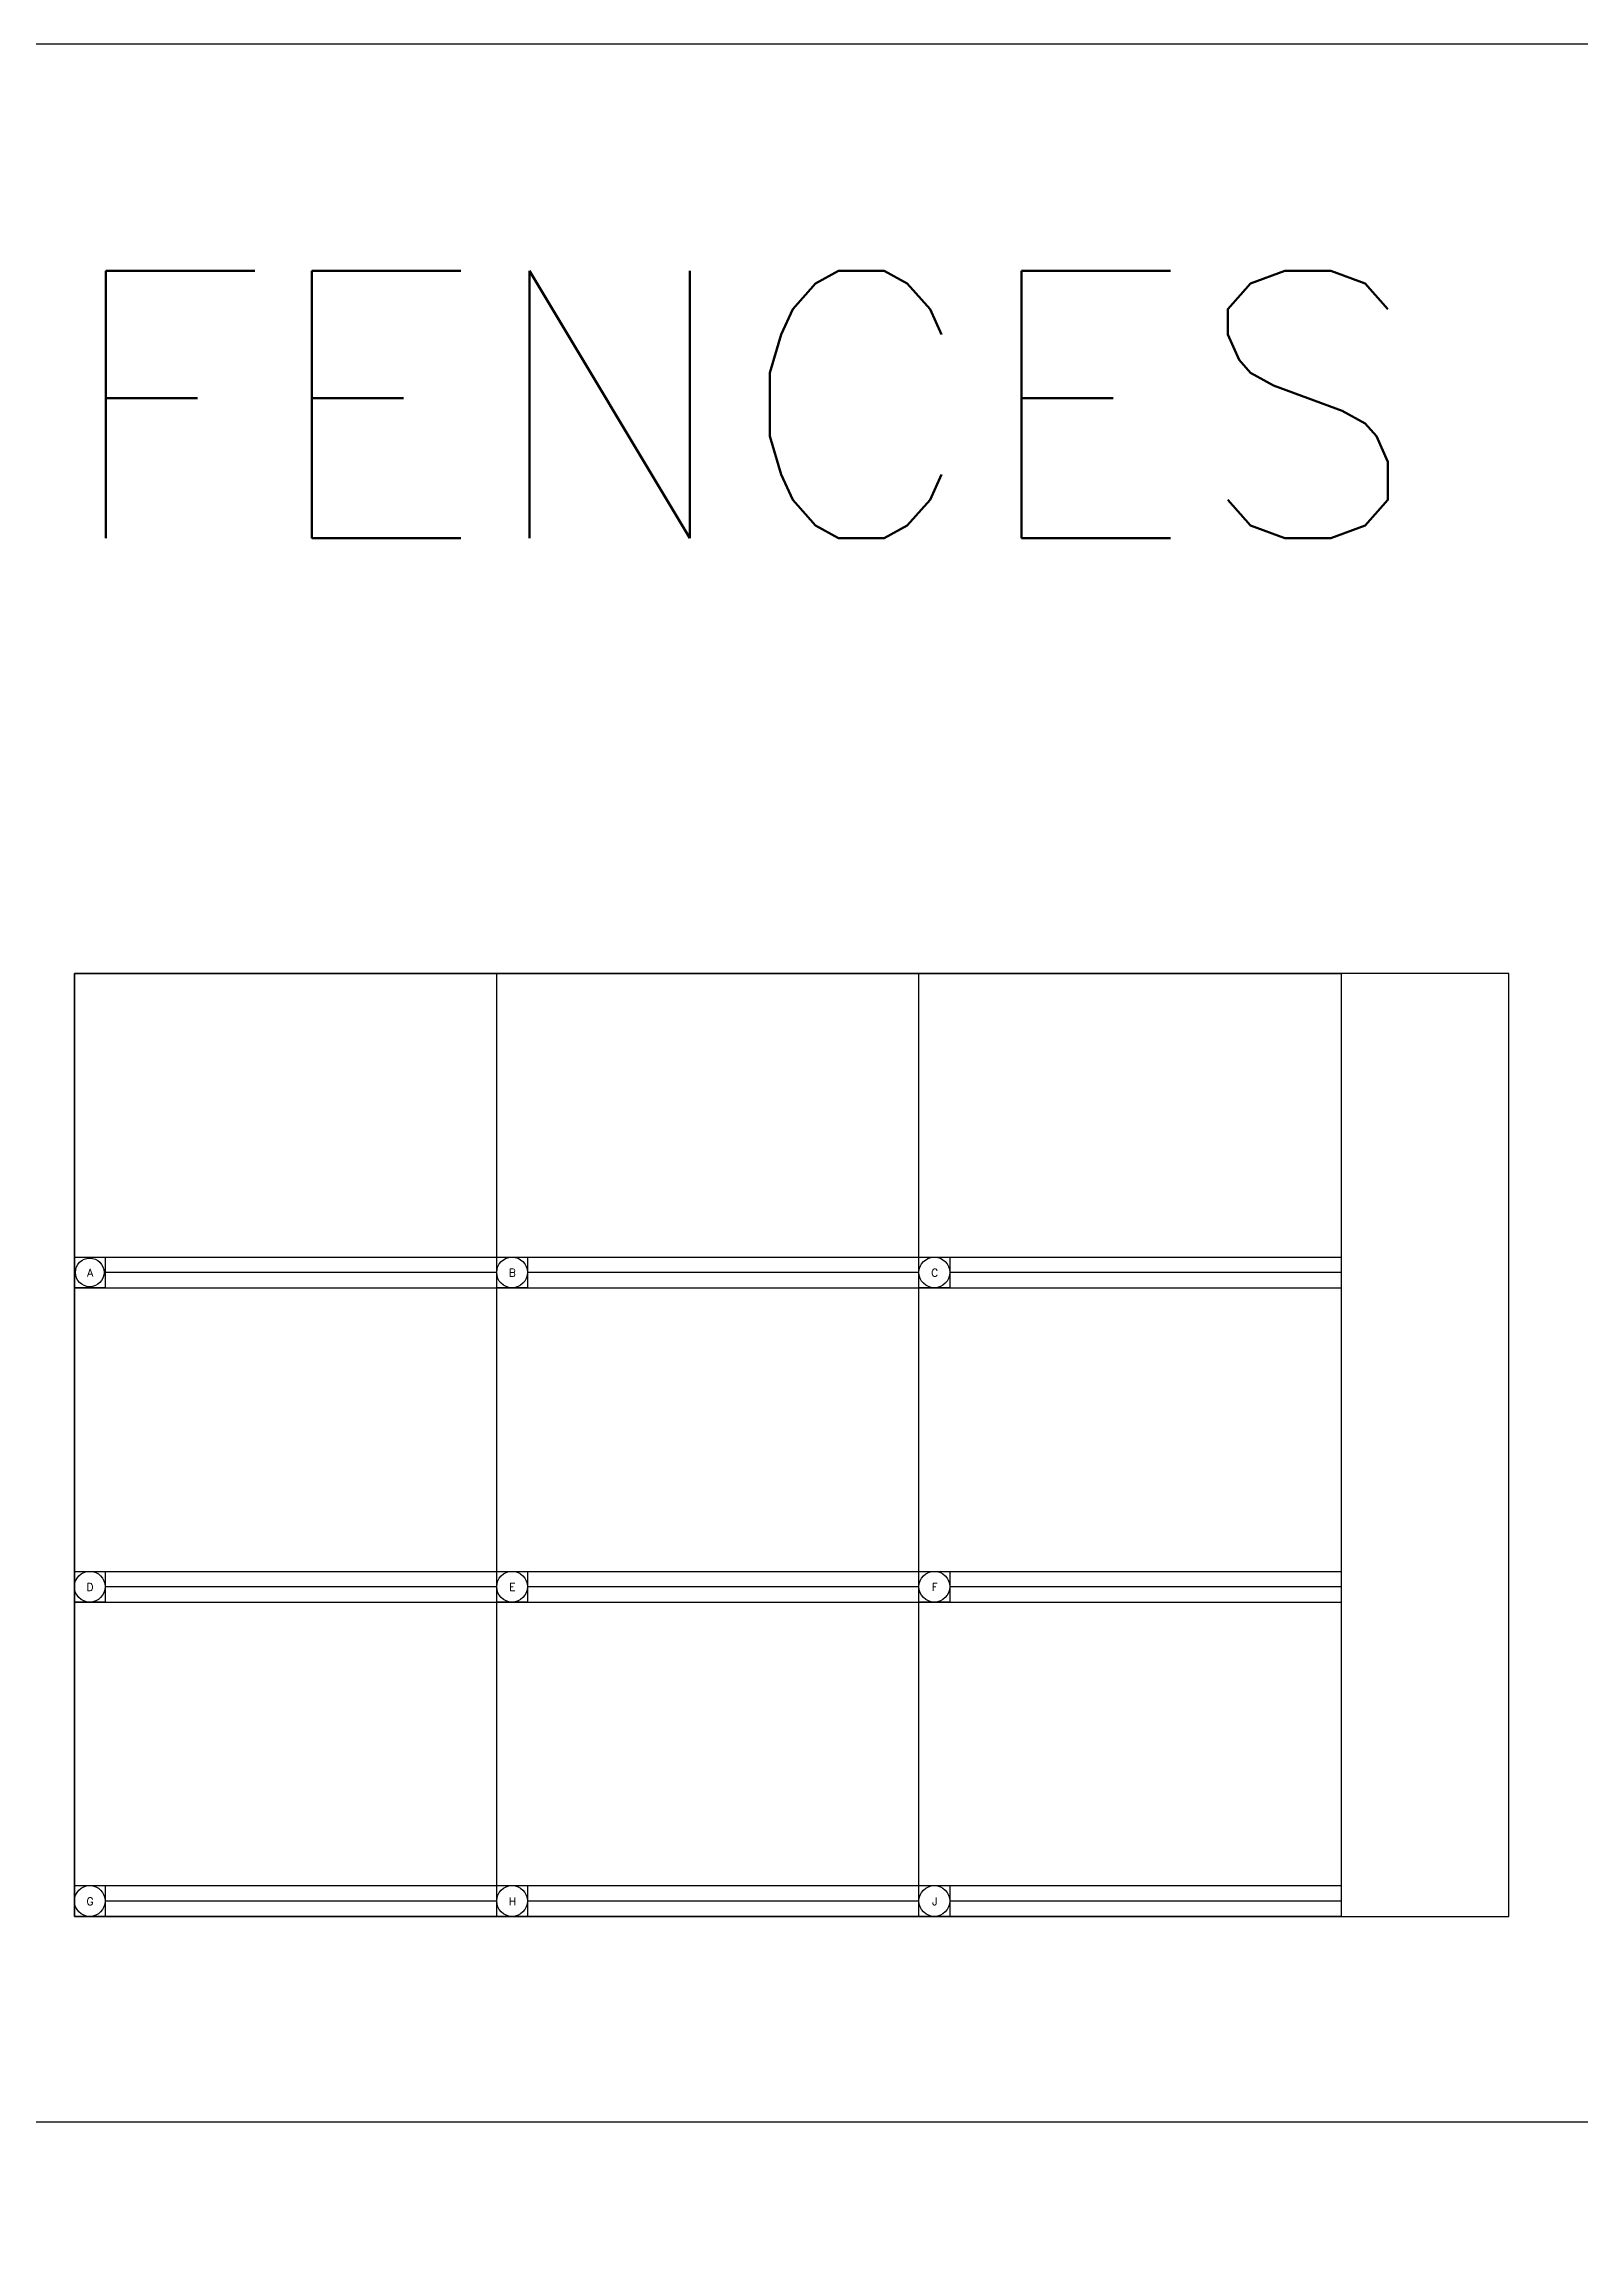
# Model space of a CAD drawing. Header units: inches. Extents: x -6 to 441, y 0 to 338.
# Drawn here: x 305 to 342.5, y 174.2 to 227.5 of the extents above; entities that cross this region are included whole.
import ezdxf

# ---------------------------------------------------------------- set-up
doc = ezdxf.new("R2010")
doc.units = ezdxf.units.IN
doc.header["$MEASUREMENT"] = 0
doc.styles.add('Roman-A', font='romans.shx', dxfattribs={"height": 0.125})

# ---------------------------------------------------------------- blocks, each defined once
blk = doc.blocks.new('*U34')
blk.add_lwpolyline([(0, 0.75), (0.75, 0.75), (0.75, 0), (0, 0)], close=True)
blk.add_circle((0.375, 0.375), 0.375)
at = {"insert": (0.383, 0.366), "char_height": 0.188, "width": 0.46087, "attachment_point": 5, "style": 'Roman-A'}
blk.add_mtext('G', dxfattribs=at)
blk = doc.blocks.new('*U35')
blk.add_lwpolyline([(0, 0.75), (0.75, 0.75), (0.75, 0), (0, 0)], close=True)
blk.add_circle((0.375, 0.375), 0.375)
at = {"insert": (0.383, 0.366), "char_height": 0.188, "width": 0.46087, "attachment_point": 5, "style": 'Roman-A'}
blk.add_mtext('H', dxfattribs=at)
blk = doc.blocks.new('*U36')
blk.add_lwpolyline([(0, 0.75), (0.75, 0.75), (0.75, 0), (0, 0)], close=True)
blk.add_circle((0.375, 0.375), 0.375)
at = {"insert": (0.383, 0.366), "char_height": 0.188, "width": 0.46087, "attachment_point": 5, "style": 'Roman-A'}
blk.add_mtext('J', dxfattribs=at)
blk = doc.blocks.new('*U31')
blk.add_lwpolyline([(0, 0.75), (0.75, 0.75), (0.75, 0), (0, 0)], close=True)
blk.add_circle((0.375, 0.375), 0.375)
at = {"insert": (0.383, 0.366), "char_height": 0.188, "width": 0.46087, "attachment_point": 5, "style": 'Roman-A'}
blk.add_mtext('D', dxfattribs=at)
blk = doc.blocks.new('*U32')
blk.add_lwpolyline([(0, 0.75), (0.75, 0.75), (0.75, 0), (0, 0)], close=True)
blk.add_circle((0.375, 0.375), 0.375)
at = {"insert": (0.383, 0.366), "char_height": 0.188, "width": 0.46087, "attachment_point": 5, "style": 'Roman-A'}
blk.add_mtext('E', dxfattribs=at)
blk = doc.blocks.new('*U33')
blk.add_lwpolyline([(0, 0.75), (0.75, 0.75), (0.75, 0), (0, 0)], close=True)
blk.add_circle((0.375, 0.375), 0.375)
at = {"insert": (0.383, 0.366), "char_height": 0.188, "width": 0.46087, "attachment_point": 5, "style": 'Roman-A'}
blk.add_mtext('F', dxfattribs=at)
blk = doc.blocks.new('*U28')
blk.add_lwpolyline([(0, 0.75), (0.75, 0.75), (0.75, 0), (0, 0)], close=True)
blk.add_circle((0.375, 0.375), 0.35)
at = {"insert": (0.383, 0.366), "char_height": 0.188, "width": 0.46087, "attachment_point": 5, "style": 'Roman-A'}
blk.add_mtext('A', dxfattribs=at)
blk = doc.blocks.new('*U29')
blk.add_lwpolyline([(0, 0.75), (0.75, 0.75), (0.75, 0), (0, 0)], close=True)
blk.add_circle((0.375, 0.375), 0.375)
at = {"insert": (0.383, 0.366), "char_height": 0.188, "width": 0.46087, "attachment_point": 5, "style": 'Roman-A'}
blk.add_mtext('B', dxfattribs=at)
blk = doc.blocks.new('*U30')
blk.add_lwpolyline([(0, 0.75), (0.75, 0.75), (0.75, 0), (0, 0)], close=True)
blk.add_circle((0.375, 0.375), 0.375)
at = {"insert": (0.383, 0.366), "char_height": 0.188, "width": 0.46087, "attachment_point": 5, "style": 'Roman-A'}
blk.add_mtext('C', dxfattribs=at)

msp = doc.modelspace()

# ---------------------------------------------------------------- linework, layer by layer
for p, q in [((316.058, 181.824), (316.058, 204.824)), ((326.362, 181.824), (326.362, 204.824)), ((305.754, 197.908), (316.058, 197.908)), ((316.058, 197.908), (326.362, 197.908)), ((326.362, 197.908), (336.666, 197.908)), ((316.058, 197.533), (306.504, 197.533)), ((326.362, 197.533), (316.808, 197.533)), ((336.666, 197.533), (327.112, 197.533)), ((305.754, 197.158), (336.666, 197.158)), ((305.754, 190.241), (316.058, 190.241)), ((316.058, 189.866), (306.504, 189.866)), ((316.058, 190.241), (326.362, 190.241)), ((326.362, 189.866), (316.808, 189.866)), ((326.362, 190.241), (336.666, 190.241)), ((336.666, 189.866), (327.112, 189.866)), ((305.754, 189.491), (336.666, 189.491)), ((305.754, 182.574), (316.058, 182.574)), ((316.058, 182.574), (326.362, 182.574)), ((326.362, 182.574), (336.666, 182.574)), ((316.058, 182.199), (306.504, 182.199)), ((326.362, 182.199), (316.808, 182.199)), ((336.666, 182.199), (327.112, 182.199)), ((0, 176.815), (434.989, 176.815))]:
    msp.add_line(p, q)
for points in [[(0, 227.508), (434.989, 227.508), (434.989, 0), (0, 0)], [(305.754, 204.824), (336.666, 204.824), (336.666, 181.824), (305.754, 181.824)], [(305.754, 181.824), (340.754, 181.824), (340.754, 204.824), (305.754, 204.824)]]:
    msp.add_lwpolyline(points, close=True)

# ---------------------------------------------------------------- block references
for name, p in [('*U28', (305.754, 197.158)), ('*U29', (316.058, 197.158)), ('*U30', (326.362, 197.158)), ('*U31', (305.754, 189.491)), ('*U32', (316.058, 189.491)), ('*U33', (326.362, 189.491)), ('*U34', (305.754, 181.824)), ('*U35', (316.058, 181.824)), ('*U36', (326.362, 181.824))]:
    msp.add_blockref(name, p)

# ---------------------------------------------------------------- texts
at = {"insert": (322.024, 221.964), "char_height": 6.5171, "width": 155.13717, "attachment_point": 2, "style": 'Roman-A'}
msp.add_mtext('FENCES', dxfattribs=at)

doc.saveas('drawing.dxf')
